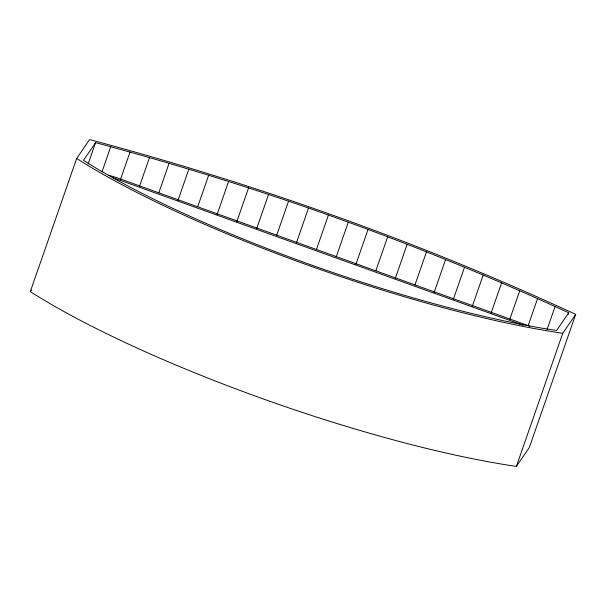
<?xml version="1.0" encoding="UTF-8"?>
<svg xmlns="http://www.w3.org/2000/svg" width="606" height="606" viewBox="0 0 606 606"><rect width="100%" height="100%" fill="white"/><g stroke="black" fill="none" stroke-linecap="round" stroke-linejoin="round"><path stroke-width="0.91" d="M30.3 291.622L76.667 158.477L89.612 139.585C256.149 184.035 419.238 241.976 575.7 314.378L529.333 447.523L516.388 466.415A348.42 67.077 19.2 0 1 30.3 291.622L31.338 290.115M88.12 164.105L95.589 142.652C257.626 186.125 416.33 242.529 568.716 312.779L568.095 314.567M102.035 171.733L110.754 146.705M120.397 179.724L130.04 152.015M139.547 186.133L149.508 157.53M158.848 192.738L169.119 163.241M177.959 200.427L188.852 169.142M197.791 206.51L208.684 175.225M217.077 214.554L228.591 181.482M236.726 221.872L248.558 187.905M256.717 228.454L268.541 194.488M276.7 235.196L288.532 201.222M296.357 242.961L308.499 208.1M316.362 249.733L328.422 215.115M336.216 256.868L348.268 222.25M355.881 264.368L368.024 229.507M375.826 270.837L387.658 236.87M395.324 278.298L407.149 244.332M414.958 284.956L426.472 251.884M434.085 292.592L445.607 259.519M453.318 299.402L464.522 267.223M472.309 306.272L483.202 274.988M491.042 313.196L501.624 282.805M509.797 319.271L519.759 290.668M528.25 325.377L537.59 298.561M546.998 329.725L555.096 306.485M516.388 466.415L562.754 333.27L575.7 314.378M95.589 142.652L83.461 160.348L95.066 167.514A341.519 65.751 19.2 0 0 541.696 328.119L556.581 330.482L568.716 312.779M108.474 175.255L115.269 177.134L529.75 326.172M112.337 177.49L523.13 325.202M562.754 333.27A348.42 67.077 19.2 0 1 76.667 158.477"/></g></svg>
